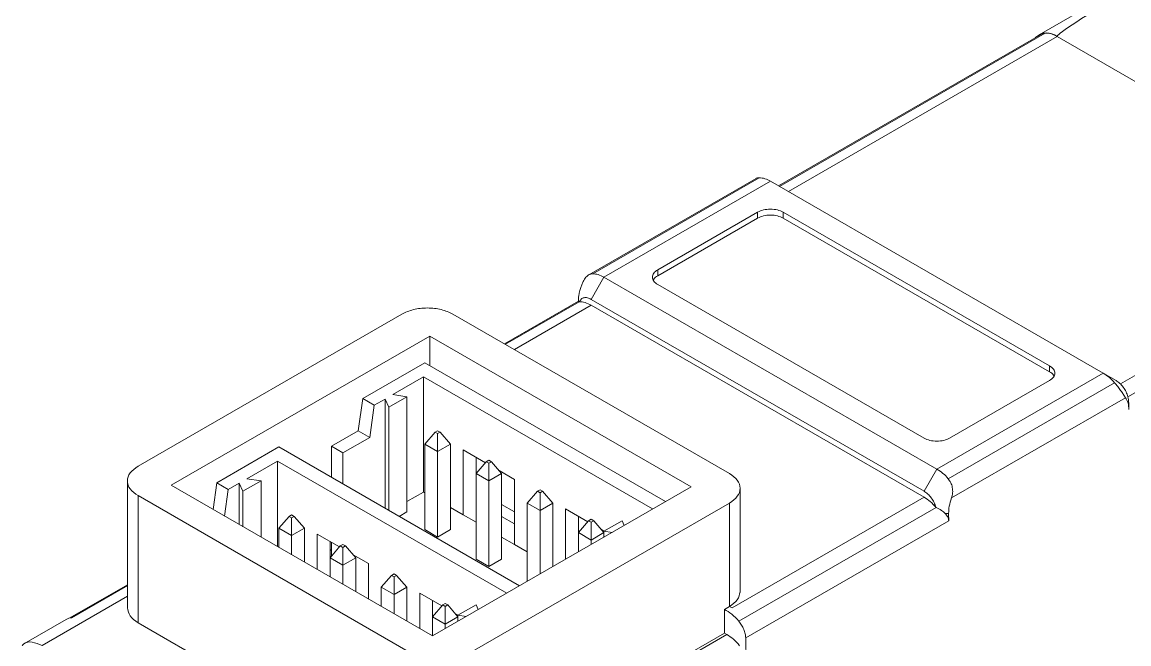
# Paper-space layout '시트2-ENG' of a CAD drawing. Header units: millimetres. Extents: x 5 to 415, y 5 to 292.
# Drawn here: x 348.28 to 363.56, y 261.77 to 270.36 of the extents above; entities that cross this region are included whole.
import ezdxf

# ---------------------------------------------------------------- set-up
doc = ezdxf.new("R2010")
doc.units = ezdxf.units.MM

psp = doc.layouts.new('시트2-ENG')

# ---------------------------------------------------------------- linework, layer by layer
at = {"color": 7, "linetype": 'Continuous', "lineweight": 18}
for p, q in [((363.309, 270.756), (362.324, 270.188)), ((362.367, 270.199), (358.727, 268.098)), ((367.171, 267.51), (362.574, 270.163)), ((363.971, 269.357), (362.574, 270.163)), ((358.416, 268.202), (356.108, 266.87)), ((356.16, 266.884), (358.458, 268.211)), ((356.316, 266.836), (358.615, 268.163)), ((363.211, 265.509), (358.615, 268.163)), ((357.059, 266.938), (358.438, 267.734)), ((358.438, 267.653), (357.059, 266.857)), ((358.438, 267.653), (358.438, 267.734)), ((358.791, 267.734), (362.468, 265.612)), ((358.791, 267.653), (358.791, 267.734)), ((362.468, 265.53), (358.791, 267.653)), ((363.552, 265.183), (367.336, 267.367)), ((357.059, 266.857), (357.059, 266.938)), ((356.316, 266.836), (356.14, 266.53)), ((356.316, 266.836), (360.913, 264.183)), ((360.736, 264.611), (357.059, 266.734)), ((355.965, 266.504), (354.944, 265.914)), ((355.963, 266.494), (355.963, 266.522)), ((355.975, 266.497), (355.967, 266.501)), ((360.736, 263.877), (356.14, 266.53)), ((360.736, 263.795), (356.14, 266.448)), ((349.882, 264.224), (353.523, 266.326)), ((354.23, 266.326), (358.049, 264.122)), ((350.341, 263.959), (353.912, 266.02)), ((353.912, 266.02), (357.519, 263.938)), ((353.912, 265.612), (353.912, 266.02)), ((352.985, 265.158), (353.842, 265.653)), ((353.842, 265.653), (357.165, 263.734)), ((360.913, 264.183), (363.211, 265.509)), ((362.468, 265.53), (362.468, 265.612)), ((363.387, 265.407), (363.211, 265.51)), ((353.4, 265.214), (353.824, 265.459)), ((353.824, 265.459), (356.988, 263.632)), ((353.824, 265.459), (353.824, 263.866)), ((363.367, 265.377), (361.069, 264.05)), ((362.468, 265.407), (361.089, 264.611)), ((353.595, 265.184), (353.346, 265.04)), ((353.4, 265.214), (353.595, 265.184)), ((353.595, 263.591), (353.595, 265.184)), ((363.517, 265.17), (361.116, 263.784)), ((352.985, 265.158), (352.922, 264.714)), ((353.144, 265.066), (352.985, 265.158)), ((353.144, 265.066), (353.081, 264.622)), ((353.144, 265.066), (353.294, 265.152)), ((353.346, 265.04), (353.294, 265.152)), ((353.294, 263.642), (353.294, 265.152)), ((353.346, 263.612), (353.346, 265.04)), ((352.551, 264.499), (352.922, 264.714)), ((352.922, 264.714), (353.081, 264.622)), ((354.018, 264.714), (353.983, 264.693)), ((354.054, 264.693), (354.018, 264.714)), ((352.71, 264.407), (353.081, 264.622)), ((353.842, 264.53), (353.983, 264.693)), ((353.983, 264.693), (354.018, 264.673)), ((354.018, 264.673), (354.054, 264.693)), ((354.018, 264.428), (354.018, 264.673)), ((354.054, 264.693), (354.195, 264.53)), ((350.969, 263.994), (351.826, 264.489)), ((351.826, 264.489), (355.15, 262.571)), ((352.551, 264.499), (352.551, 264.071)), ((352.551, 264.499), (352.71, 264.407)), ((352.71, 264.407), (352.71, 263.979)), ((354.018, 264.428), (353.842, 264.53)), ((353.842, 264.53), (353.842, 263.346)), ((354.195, 264.53), (354.018, 264.428)), ((354.018, 264.428), (354.018, 263.244)), ((354.195, 264.53), (354.195, 263.346)), ((354.678, 264.271), (354.372, 264.448)), ((354.372, 264.448), (354.372, 263.55)), ((351.384, 264.05), (351.809, 264.295)), ((351.809, 264.295), (354.973, 262.469)), ((351.809, 264.295), (351.809, 263.112)), ((354.549, 264.346), (354.549, 264.122)), ((354.69, 264.285), (354.549, 264.122)), ((354.725, 264.305), (354.69, 264.285)), ((354.69, 264.285), (354.725, 264.265)), ((354.761, 264.285), (354.725, 264.305)), ((354.725, 264.265), (354.761, 264.285)), ((354.725, 264.02), (354.725, 264.265)), ((354.902, 264.122), (354.761, 264.285)), ((354.725, 264.02), (354.549, 264.122)), ((354.549, 264.122), (354.549, 262.938)), ((354.902, 264.122), (354.725, 264.02)), ((355.079, 264.04), (354.867, 264.162)), ((354.902, 264.122), (354.902, 262.938)), ((360.913, 264.183), (360.736, 263.877)), ((349.735, 264.02), (349.735, 262.264)), ((353.948, 261.877), (350.341, 263.959)), ((350.969, 263.994), (350.918, 263.626)), ((351.128, 263.903), (350.969, 263.994)), ((351.128, 263.903), (351.278, 263.989)), ((351.331, 263.876), (351.278, 263.989)), ((351.278, 263.418), (351.278, 263.989)), ((351.58, 264.02), (351.331, 263.876)), ((351.384, 264.05), (351.58, 264.02)), ((351.58, 263.244), (351.58, 264.02)), ((354.725, 264.02), (354.725, 262.836)), ((355.079, 263.142), (355.079, 264.04)), ((353.7, 261.611), (349.882, 263.816)), ((349.882, 263.816), (349.882, 262.06)), ((351.128, 263.903), (351.077, 263.534)), ((351.331, 263.387), (351.331, 263.876)), ((353.595, 263.734), (353.824, 263.866)), ((353.824, 263.866), (353.842, 263.856)), ((357.519, 263.938), (353.948, 261.877)), ((355.256, 263.713), (355.397, 263.877)), ((355.433, 263.897), (355.397, 263.877)), ((355.397, 263.877), (355.433, 263.856)), ((355.468, 263.877), (355.433, 263.897)), ((355.433, 263.856), (355.468, 263.877)), ((355.433, 263.856), (355.433, 263.611)), ((355.468, 263.877), (355.609, 263.713)), ((358.084, 262.264), (360.736, 263.795)), ((358.195, 262.476), (358.195, 263.918)), ((354.195, 263.652), (354.372, 263.55)), ((358.049, 263.714), (354.407, 261.611)), ((354.902, 263.693), (355.079, 263.591)), ((355.433, 263.611), (355.256, 263.713)), ((355.256, 263.713), (355.256, 262.632)), ((355.609, 263.713), (355.433, 263.611)), ((355.609, 263.713), (355.609, 262.836)), ((358.049, 262.284), (358.049, 263.714)), ((360.901, 263.653), (358.179, 262.081)), ((351.826, 263.367), (351.968, 263.53)), ((352.003, 263.55), (351.968, 263.53)), ((351.968, 263.53), (352.003, 263.509)), ((352.038, 263.53), (352.003, 263.55)), ((352.003, 263.509), (352.038, 263.53)), ((352.003, 263.264), (352.003, 263.509)), ((352.038, 263.53), (352.18, 263.367)), ((353.595, 263.591), (353.488, 263.53)), ((354.372, 263.55), (354.549, 263.448)), ((355.079, 263.427), (354.902, 263.529)), ((355.433, 263.611), (355.433, 262.734)), ((356.092, 263.455), (355.786, 263.632)), ((355.786, 263.632), (355.786, 262.938)), ((355.963, 263.53), (355.963, 263.305)), ((356.14, 263.489), (356.104, 263.469)), ((356.175, 263.469), (356.14, 263.489)), ((361.075, 263.57), (361.027, 263.57)), ((361.075, 263.57), (361.078, 263.469)), ((352.003, 263.264), (351.826, 263.367)), ((351.826, 263.367), (351.826, 263.101)), ((352.18, 263.367), (352.003, 263.264)), ((352.18, 263.367), (352.18, 262.897)), ((353.842, 263.346), (354.018, 263.244)), ((354.018, 263.244), (354.195, 263.346)), ((355.963, 263.305), (356.104, 263.469)), ((356.104, 263.469), (356.14, 263.448)), ((356.14, 263.448), (356.175, 263.469)), ((356.14, 263.203), (356.14, 263.448)), ((356.175, 263.469), (356.316, 263.306)), ((356.316, 263.326), (356.281, 263.346)), ((356.565, 263.469), (356.316, 263.325)), ((356.595, 263.405), (356.565, 263.469)), ((361.078, 263.469), (358.273, 261.849)), ((352.003, 263.264), (352.003, 262.999)), ((352.663, 263.108), (352.357, 263.285)), ((352.357, 263.285), (352.357, 262.795)), ((352.533, 263.183), (352.533, 262.958)), ((354.902, 263.244), (355.079, 263.142)), ((356.14, 263.203), (355.963, 263.305)), ((355.963, 263.305), (355.963, 263.04)), ((356.316, 263.305), (356.14, 263.203)), ((356.14, 263.203), (356.14, 263.142)), ((356.316, 263.325), (356.427, 263.308)), ((356.316, 263.244), (356.316, 263.325)), ((352.675, 263.122), (352.533, 262.958)), ((352.533, 263.06), (352.551, 263.07)), ((352.551, 263.173), (352.551, 262.979)), ((352.71, 263.142), (352.675, 263.122)), ((352.675, 263.122), (352.71, 263.101)), ((352.746, 263.122), (352.71, 263.142)), ((352.71, 263.101), (352.746, 263.122)), ((352.71, 262.856), (352.71, 263.101)), ((352.887, 262.958), (352.746, 263.122)), ((355.079, 263.142), (355.256, 263.04)), ((352.71, 262.856), (352.533, 262.958)), ((352.533, 262.958), (352.533, 262.693)), ((352.887, 262.958), (352.71, 262.856)), ((353.064, 262.877), (352.852, 262.999)), ((352.887, 262.958), (352.887, 262.489)), ((353.064, 262.387), (353.064, 262.877)), ((354.549, 262.938), (354.725, 262.836)), ((354.725, 262.836), (354.902, 262.938)), ((352.71, 262.856), (352.71, 262.591)), ((353.417, 262.734), (353.382, 262.713)), ((353.453, 262.713), (353.417, 262.734)), ((349.735, 262.583), (348.94, 262.125)), ((353.241, 262.55), (353.382, 262.713)), ((353.382, 262.713), (353.417, 262.693)), ((353.417, 262.693), (353.453, 262.713)), ((353.417, 262.693), (353.417, 262.448)), ((353.453, 262.713), (353.594, 262.55)), ((353.417, 262.448), (353.241, 262.55)), ((353.241, 262.55), (353.241, 262.285)), ((353.594, 262.55), (353.417, 262.448)), ((353.417, 262.448), (353.417, 262.183)), ((353.594, 262.55), (353.594, 262.081)), ((354.077, 262.292), (353.771, 262.468)), ((353.771, 262.468), (353.771, 261.979)), ((353.948, 262.366), (353.948, 262.142)), ((353.948, 262.142), (354.089, 262.305)), ((354.124, 262.326), (354.089, 262.305)), ((354.089, 262.305), (354.124, 262.285)), ((354.16, 262.305), (354.124, 262.326)), ((354.124, 262.285), (354.16, 262.305)), ((354.124, 262.04), (354.124, 262.285)), ((354.16, 262.305), (354.3, 262.143)), ((354.549, 262.306), (354.3, 262.162)), ((354.579, 262.241), (354.549, 262.306)), ((357.978, 262.242), (358.049, 262.284)), ((358.049, 262.285), (358.084, 262.264)), ((354.124, 262.04), (353.948, 262.142)), ((353.948, 262.142), (353.948, 261.877)), ((354.3, 262.141), (354.124, 262.04)), ((354.301, 262.162), (354.266, 262.183)), ((354.3, 262.162), (354.412, 262.145)), ((354.3, 262.08), (354.3, 262.162)), ((357.978, 261.917), (357.978, 262.242)), ((348.889, 262.105), (348.306, 261.768)), ((353.7, 259.856), (349.882, 262.06)), ((354.124, 262.04), (354.124, 261.979)), ((352.533, 258.733), (358.013, 261.897)), ((357.978, 261.917), (354.407, 259.856)), ((358.013, 261.897), (357.978, 261.917)), ((358.273, 261.849), (358.278, 261.517))]:
    psp.add_line(p, q, dxfattribs=at)
at = {"color": 8, "linetype": 'Continuous', "lineweight": 18}
for p, q in [((358.738, 268.092), (362.409, 270.211)), ((358.862, 268.02), (362.574, 270.163)), ((363.447, 265.36), (367.171, 267.51)), ((354.955, 265.908), (355.975, 266.497)), ((355.079, 265.836), (356.14, 266.448)), ((348.964, 262.128), (349.735, 262.573)), ((348.556, 261.744), (349.735, 262.425))]:
    psp.add_line(p, q, dxfattribs=at)
at = {"color": 7, "linetype": 'Continuous', "lineweight": 18}
for centre, radius, start, end in [((362.434, 269.99), 0.223, 51.0308, 134.7628), ((362.411, 270.122), 0.0888, 91.0947, 119.6983), ((362.407, 269.895), 0.316, 58.0026, 89.593), ((358.444, 267.888), 0.324, 58.2469, 87.569), ((360.589, 263.642), 0.631, 40.3639, 59.1012), ((348.976, 261.954), 0.175, 94.0391, 119.8257)]:
    psp.add_arc(centre, radius, start, end, dxfattribs=at)
psp.add_ellipse((403.088, 293.143), major_axis=(40.514, 22.978), ratio=0.007557, start_param=2.925079, end_param=3.146034, dxfattribs=at)
for points, knots in [([(358.458, 268.211), (358.441, 268.211), (358.424, 268.21), (358.417, 268.202), (358.416, 268.202)], [0, 0, 0, 0, 0.94471, 1, 1, 1, 1]), ([(356.16, 266.884), (356.143, 266.882), (356.11, 266.877), (356.065, 266.837), (356.032, 266.786), (356.016, 266.747), (356.01, 266.732)], [0, 0, 0, 0, 0.270501, 0.540639, 0.820445, 1, 1, 1, 1]), ([(357.059, 266.857), (357.036, 266.842), (357.008, 266.824), (357.001, 266.8), (357, 266.795)], [0, 0, 0, 0, 0.793162, 1, 1, 1, 1]), ([(356.01, 266.732), (355.992, 266.679), (355.967, 266.606), (355.964, 266.54), (355.963, 266.522)], [0, 0, 0, 0, 0.715699, 1, 1, 1, 1]), ([(356.14, 266.53), (356.122, 266.538), (356.087, 266.555), (356.039, 266.555), (355.999, 266.537), (355.983, 266.51), (355.975, 266.496)], [0, 0, 0, 0, 0.249883, 0.499844, 0.749883, 1, 1, 1, 1]), ([(362.527, 265.469), (362.526, 265.474), (362.52, 265.497), (362.491, 265.515), (362.468, 265.53)], [0, 0, 0, 0, 0.206838, 1, 1, 1, 1]), ([(363.211, 265.51), (363.238, 265.492), (363.292, 265.457), (363.342, 265.404), (363.367, 265.377)], [0, 0, 0, 0, 0.500008, 1, 1, 1, 1]), ([(363.517, 265.17), (363.508, 265.185), (363.49, 265.215), (363.452, 265.27), (363.411, 265.325), (363.382, 265.36), (363.367, 265.377)], [0, 0, 0, 0, 0.268398, 0.522178, 0.764747, 1, 1, 1, 1]), ([(363.387, 265.407), (363.405, 265.396), (363.44, 265.372), (363.488, 265.316), (363.528, 265.252), (363.544, 265.206), (363.552, 265.184)], [0, 0, 0, 0, 0.249883, 0.499844, 0.749883, 1, 1, 1, 1]), ([(363.564, 265.008), (363.562, 265.038), (363.557, 265.102), (363.531, 265.147), (363.517, 265.17)], [0, 0, 0, 0, 0.479315, 1, 1, 1, 1]), ([(363.564, 265.035), (363.564, 265.056), (363.563, 265.108), (363.556, 265.155), (363.552, 265.183)], [0, 0, 0, 0, 0.395708, 1, 1, 1, 1]), ([(361.116, 263.784), (361.122, 263.808), (361.135, 263.855), (361.129, 263.929), (361.109, 263.997), (361.082, 264.032), (361.069, 264.05)], [0, 0, 0, 0, 0.2683311, 0.5220653, 0.7646878, 1, 1, 1, 1]), ([(360.736, 263.877), (360.753, 263.865), (360.789, 263.841), (360.837, 263.786), (360.877, 263.722), (360.893, 263.676), (360.901, 263.653)], [0, 0, 0, 0, 0.249826, 0.499768, 0.749826, 1, 1, 1, 1]), ([(361.027, 263.57), (361.011, 263.585), (360.974, 263.617), (360.927, 263.64), (360.901, 263.653)], [0, 0, 0, 0, 0.453789, 1, 1, 1, 1]), ([(361.116, 263.784), (361.104, 263.745), (361.08, 263.672), (361.076, 263.603), (361.075, 263.57)], [0, 0, 0, 0, 0.523313, 1, 1, 1, 1]), ([(361.078, 263.469), (361.075, 263.487), (361.069, 263.524), (361.042, 263.555), (361.027, 263.57)], [0, 0, 0, 0, 0.478115, 1, 1, 1, 1]), ([(348.556, 261.744), (348.51, 261.763), (348.419, 261.803), (348.321, 261.792), (348.289, 261.75), (348.281, 261.74)], [0, 0, 0, 0, 0.43035, 0.860699, 1, 1, 1, 1])]:
    psp.add_open_spline(points, degree=3, knots=knots, dxfattribs=at)
for points in [[(358.438, 267.734), (358.464, 267.746), (358.515, 267.77), (358.615, 267.78), (358.714, 267.77), (358.765, 267.746), (358.791, 267.734)], [(358.791, 267.653), (358.765, 267.664), (358.714, 267.688), (358.615, 267.698), (358.515, 267.688), (358.464, 267.664), (358.438, 267.653)], [(356.16, 266.884), (356.185, 266.882), (356.235, 266.878), (356.289, 266.85), (356.316, 266.836)], [(357.059, 266.734), (357.038, 266.749), (356.997, 266.779), (356.98, 266.836), (356.997, 266.894), (357.038, 266.923), (357.059, 266.938)], [(353.523, 266.326), (353.575, 266.35), (353.678, 266.397), (353.877, 266.417), (354.076, 266.397), (354.179, 266.35), (354.23, 266.326)], [(355.975, 266.497), (356.001, 266.495), (356.054, 266.492), (356.111, 266.463), (356.14, 266.448)], [(362.468, 265.612), (362.489, 265.597), (362.53, 265.567), (362.547, 265.51), (362.53, 265.452), (362.489, 265.422), (362.468, 265.407)], [(361.089, 264.611), (361.064, 264.6), (361.012, 264.576), (360.913, 264.566), (360.813, 264.576), (360.762, 264.6), (360.736, 264.611)], [(349.882, 264.224), (349.841, 264.194), (349.759, 264.134), (349.724, 264.02), (349.759, 263.905), (349.841, 263.845), (349.882, 263.816)], [(358.049, 263.714), (358.09, 263.743), (358.172, 263.803), (358.207, 263.918), (358.172, 264.032), (358.09, 264.092), (358.049, 264.122)], [(360.736, 263.795), (360.765, 263.776), (360.822, 263.739), (360.875, 263.682), (360.901, 263.653)], [(358.049, 262.284), (358.091, 262.314), (358.175, 262.373), (358.188, 262.45), (358.195, 262.488)], [(349.735, 262.264), (349.742, 262.226), (349.756, 262.15), (349.84, 262.09), (349.882, 262.06)], [(357.978, 262.242), (358.013, 262.223), (358.083, 262.184), (358.147, 262.115), (358.179, 262.081)], [(358.179, 262.081), (358.192, 262.063), (358.219, 262.028), (358.248, 261.968), (358.268, 261.906), (358.271, 261.868), (358.273, 261.849)], [(358.189, 261.742), (358.161, 261.773), (358.106, 261.837), (358.044, 261.877), (358.013, 261.897)]]:
    psp.add_open_spline(points, degree=3, dxfattribs=at)

doc.saveas('drawing.dxf')
